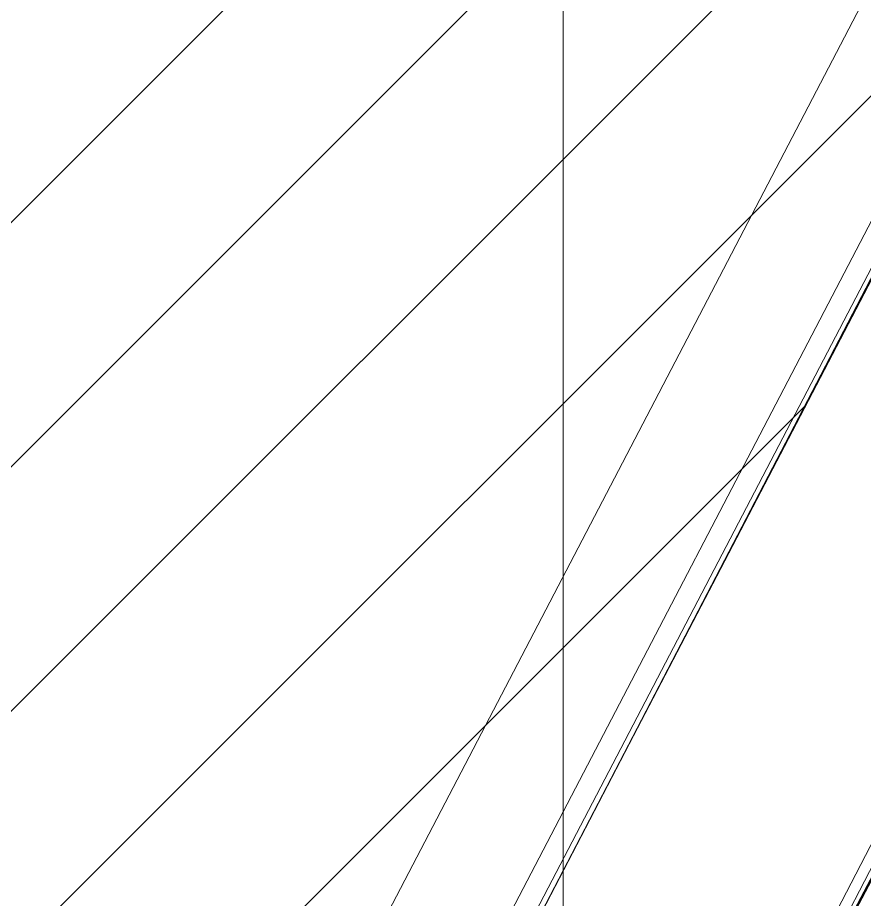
# Model space of a CAD drawing. Header units: metres. Extents: x -207 to 246, y -187 to 169.
# Drawn here: x -51.26 to -49.704, y -120.766 to -119.146 of the extents above; entities that cross this region are included whole.
import ezdxf

# ---------------------------------------------------------------- set-up
doc = ezdxf.new("R2010")
doc.units = ezdxf.units.M
for name, color, linetype, lineweight in [('A-FLOR', 7, 'Continuous', 9), ('A-FLOR-HRAL', 7, 'Continuous', 9), ('A-ROOF', 7, 'Continuous', 9), ('A-WALL', 7, 'Continuous', 9), ('C-BLDG-PADS', 7, 'Continuous', 9), ('C-TOPO', 7, 'Continuous', 9), ('edificios', 7, 'Continuous', 50), ('grilla', 7, 'Continuous', 9)]:
    doc.layers.add(name, color=color, linetype=linetype, lineweight=lineweight)
doc.layers.add('PR10-ARQ-PL-001-Emplazamiento-C-1_dwg', color=7, linetype='Continuous', lineweight=9, true_color=0x767676)
pattern_1 = [(45, (0, 0), (-0.2245064, 0.2245064), [])]

# ---------------------------------------------------------------- blocks, each defined once
blk = doc.blocks.new('FP_38-PLANTA SUPERFICIES')
at = {"layer": 'A-ROOF'}
blk.add_line((-43.4337, -108.5643), (-50.8201, -122.8465), dxfattribs=at)
blk = doc.blocks.new('Railing - Railing-2167814-PLANTA SUPERFICIES')
at = {"layer": 'A-FLOR-HRAL'}
for p, q in [((-51.053, -122.239), (-48.5135, -117.3671)), ((-51.053, -122.239), (-48.5135, -117.3671)), ((-48.5809, -117.3884), (-51.0973, -122.2159)), ((-48.5809, -117.3884), (-51.0973, -122.2159))]:
    blk.add_line(p, q, dxfattribs=at)
blk = doc.blocks.new('YADRAN_LASQUEMAS_ARQ_MO_003_ESTANQUE CABECERA_rvt-1-PLANTA SUPERFICIES')
at = {"layer": 'A-FLOR'}
for p, q in [((-51.051, -122.24), (-43.8356, -108.3564)), ((-43.8356, -108.3564), (-51.051, -122.24)), ((-48.5269, -117.3714), (-51.0572, -122.2255))]:
    blk.add_line(p, q, dxfattribs=at)
at = {"layer": 'A-ROOF'}
for p, q in [((-43.4337, -108.5643), (-50.8201, -122.8465)), ((-43.4159, -108.5735), (-50.8023, -122.8557))]:
    blk.add_line(p, q, dxfattribs=at)
at = {"layer": 'A-WALL'}
for p, q in [((-51.1591, -121.9017), (-48.8507, -117.4733)), ((-48.8507, -117.4733), (-51.1591, -121.9017)), ((-51.0572, -122.2255), (-48.6379, -117.5842)), ((-51.053, -122.239), (-48.629, -117.5888)), ((-48.629, -117.5888), (-51.053, -122.239))]:
    blk.add_line(p, q, dxfattribs=at)
at = {"layer": 'A-FLOR-HRAL', "lineweight": 9}
blk.add_blockref('Railing - Railing-2167814-PLANTA SUPERFICIES', (0, 0), dxfattribs=at)
at = {"layer": 'A-ROOF'}
blk.add_blockref('FP_38-PLANTA SUPERFICIES', (0, 0), dxfattribs=at)
blk = doc.blocks.new('PR10-ARQ-PL-001-Emplazamiento-C-1_dwg-674643-PLANTA SUPERFICIES')
at = {"lineweight": 9, "true_color": 0x0000ff}
h = blk.add_hatch(dxfattribs=at)
h.set_pattern_fill('FP_4', color=5, style=0, pattern_type=2)
h.set_pattern_definition(pattern_1)
h.paths.add_polyline_path([(-53.8168, -136.9334), (-51.1945, -131.9029), (-52.521, -131.2354), (-51.2911, -128.657), (-53.7658, -127.4636), (-47.7694, -115.9256), (-49.3712, -115.0845), (-48.2318, -112.8217), (-60.8341, -106.2047), (-61.9735, -108.4675), (-63.2229, -107.8115), (-67.3105, -115.9296), (-67.198, -115.9878), (-71.3128, -123.8816), (-68.5743, -125.3091), (-70.1859, -128.4007), (-58.3025, -134.5952)])
h = blk.add_hatch(dxfattribs=at)
h.set_pattern_fill('FP_4', color=5, style=0, pattern_type=2)
h.set_pattern_definition(pattern_1)
h.paths.add_polyline_path([(-45.5658, -124.6849), (-38.4088, -111.0542), (-43.3023, -108.5606), (-50.4544, -122.1938), (-45.6107, -124.662)])
at = {"lineweight": 9, "flags": 128}
blk.add_lwpolyline([(-53.7637, -127.4596), (-47.7694, -115.9256), (-48.4721, -115.5567)], dxfattribs=at)
at = {"layer": 'C-BLDG-PADS', "flags": 128}
blk.add_lwpolyline([(-43.4337, -108.5643), (-43.8356, -108.3564), (-53.7637, -127.4596)], dxfattribs=at)
at = {"layer": 'C-TOPO', "flags": 128}
for points in [[(-66.3655, -114.3906), (-64.0344, -115.5429), (-57.0236, -119.0087), (-50.9358, -122.0182), (-49.3153, -118.9001), (-48.7128, -117.7408), (-46.9635, -114.3749)], [(-43.4337, -108.5643), (-43.8356, -108.3564), (-45.268, -111.1126), (-45.4795, -111.5195), (-46.7671, -113.997), (-46.9635, -114.3749), (-48.7128, -117.7408), (-49.3153, -118.9001), (-50.9358, -122.0182), (-51.2505, -122.6239), (-51.9307, -123.9327), (-51.2505, -122.6239), (-51.9307, -123.9327), (-51.2505, -122.6239), (-43.8356, -108.3564), (-43.4337, -108.5643)], [(-50.8201, -122.8465), (-51.2505, -122.6239), (-50.9358, -122.0182), (-51.2505, -122.6239), (-50.9358, -122.0182), (-49.3153, -118.9001), (-48.7128, -117.7408), (-46.9635, -114.3749), (-46.7671, -113.997), (-45.4795, -111.5195), (-45.268, -111.1126), (-43.8356, -108.3564), (-43.4337, -108.5643)]]:
    blk.add_lwpolyline(points, dxfattribs=at)
blk.add_lwpolyline([(-43.4337, -108.5643), (-43.8356, -108.3564), (-45.268, -111.1126), (-45.4795, -111.5195), (-46.7671, -113.997), (-46.9635, -114.3749), (-48.7128, -117.7408), (-49.3153, -118.9001), (-50.9358, -122.0182), (-49.3153, -118.9001), (-48.7128, -117.7408), (-46.9635, -114.3749), (-46.7671, -113.997), (-45.4795, -111.5195), (-45.268, -111.1126), (-43.8356, -108.3564)], close=True, dxfattribs=at)
at = {"layer": 'edificios'}
blk.add_line((-43.3319, -108.6169), (-50.4594, -122.1912), dxfattribs=at)
at = {"layer": 'grilla'}
blk.add_line((-50.258, -114.6396), (-50.258, -121.7607), dxfattribs=at)

msp = doc.modelspace()

# ---------------------------------------------------------------- linework, layer by layer
at = {"layer": 'C-BLDG-PADS'}
msp.add_line((-53.7696, -127.4709), (-43.8356, -108.3564), dxfattribs=at)
at = {"layer": 'C-TOPO'}
for p, q in [((-43.8356, -108.3564), (-51.2505, -122.6239)), ((-50.9358, -122.0182), (-49.3153, -118.9001)), ((-50.9358, -122.0182), (-49.3153, -118.9001)), ((-50.9358, -122.0182), (-49.3153, -118.9001)), ((-49.3153, -118.9001), (-50.9358, -122.0182)), ((-49.3153, -118.9001), (-50.9358, -122.0182))]:
    msp.add_line(p, q, dxfattribs=at)

# ---------------------------------------------------------------- block references
at = {"lineweight": 5}
msp.add_blockref('YADRAN_LASQUEMAS_ARQ_MO_003_ESTANQUE CABECERA_rvt-1-PLANTA SUPERFICIES', (0, 0), dxfattribs=at)
at = {"layer": 'PR10-ARQ-PL-001-Emplazamiento-C-1_dwg', "color": 7}
msp.add_blockref('PR10-ARQ-PL-001-Emplazamiento-C-1_dwg-674643-PLANTA SUPERFICIES', (0, 0), dxfattribs=at)

doc.saveas('drawing.dxf')
